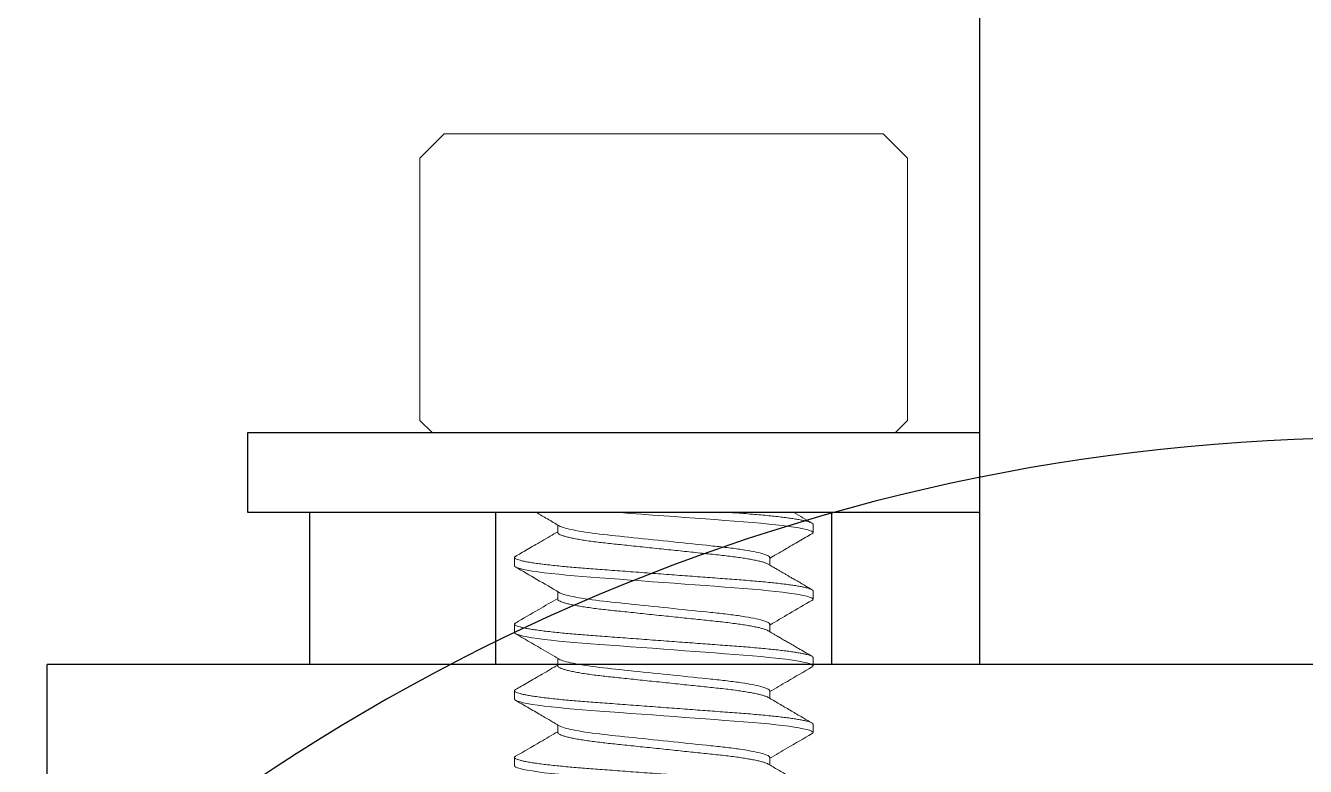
# Model space of a CAD drawing. Header units: inches. Extents: x -1 to 66.5, y -11.9 to 25.2.
# Drawn here: x 35.8876 to 36.3677, y -6.2682 to -5.9903 of the extents above; entities that cross this region are included whole.
import ezdxf

# ---------------------------------------------------------------- set-up
doc = ezdxf.new("R2010")
doc.units = ezdxf.units.IN
doc.header["$MEASUREMENT"] = 0
doc.linetypes.add('SLD-Solid', pattern=[0])
for name, color, linetype in [('Clamp', 30, 'Continuous'), ('Fastener', 134, 'Continuous'), ('Solenoid', 6, 'Continuous')]:
    doc.layers.add(name, color=color, linetype=linetype)

msp = doc.modelspace()

# ---------------------------------------------------------------- linework, layer by layer
at = {"layer": 'Clamp'}
msp.add_arc((36.39378, -6.89497), 0.75, 90, 138.67895, dxfattribs=at)
at = {"layer": 'Fastener', "linetype": 'SLD-Solid', "lineweight": 15}
for p, q in [((36.03549, -6.04012), (36.04464, -6.03097)), ((36.12699, -6.03097), (36.04464, -6.03097)), ((36.20934, -6.03097), (36.12699, -6.03097)), ((36.20934, -6.03097), (36.21849, -6.04012)), ((36.03549, -6.1384), (36.03549, -6.04012)), ((36.21849, -6.04012), (36.21849, -6.1384)), ((36.04007, -6.14297), (36.03549, -6.1384)), ((36.21849, -6.1384), (36.21392, -6.14297)), ((36.04007, -6.14297), (36.12699, -6.14297)), ((36.12699, -6.14297), (36.21392, -6.14297)), ((36.08723, -6.18047), (36.08723, -6.17766)), ((36.18299, -6.17735), (36.18299, -6.18047)), ((36.07099, -6.19297), (36.07099, -6.18985)), ((36.16675, -6.18985), (36.16675, -6.19267)), ((36.08723, -6.20547), (36.08723, -6.20266)), ((36.18299, -6.20235), (36.18299, -6.20547)), ((36.07099, -6.21797), (36.07099, -6.21485)), ((36.16675, -6.21485), (36.16675, -6.21767)), ((36.08723, -6.23047), (36.08723, -6.22766)), ((36.18299, -6.22735), (36.18299, -6.23047)), ((36.07099, -6.24297), (36.07099, -6.23985)), ((36.16675, -6.23985), (36.16675, -6.24267)), ((36.08723, -6.25547), (36.08723, -6.25265)), ((36.18299, -6.25235), (36.18299, -6.25547)), ((36.07099, -6.26797), (36.07099, -6.26485)), ((36.16675, -6.26485), (36.16675, -6.26767))]:
    msp.add_line(p, q, dxfattribs=at)
at = {"layer": 'Fastener'}
for p, q in [((35.97099, -6.17297), (35.97099, -6.14297)), ((35.97099, -6.14297), (36.24561, -6.14297)), ((36.24561, -6.17297), (35.97099, -6.17297))]:
    msp.add_line(p, q, dxfattribs=at)
at = {"layer": 'Fastener', "linetype": 'SLD-Solid', "lineweight": 15, "flags": 128}
for points in [[(36.18258, -6.18091), (36.18287, -6.18072), (36.18299, -6.18047), (36.18285, -6.18022), (36.18243, -6.17994), (36.1817, -6.17966), (36.18067, -6.17936), (36.17934, -6.17906), (36.17771, -6.17875), (36.1759, -6.17845), (36.17386, -6.17816), (36.17158, -6.17787), (36.16909, -6.17758), (36.16641, -6.17729), (36.16339, -6.177), (36.16022, -6.17672), (36.15692, -6.17645), (36.15352, -6.1762), (36.14995, -6.17593), (36.1462, -6.17565), (36.14253, -6.17538), (36.13874, -6.1751), (36.13488, -6.17481), (36.13095, -6.17452), (36.12699, -6.17422), (36.1228, -6.17391), (36.11864, -6.1736), (36.11455, -6.1733), (36.11056, -6.173), (36.11019, -6.17297)], [(36.18258, -6.20591), (36.18287, -6.20572), (36.18299, -6.20547), (36.18285, -6.20522), (36.18243, -6.20494), (36.1817, -6.20466), (36.18067, -6.20436), (36.17934, -6.20406), (36.17771, -6.20375), (36.1759, -6.20345), (36.17386, -6.20316), (36.17158, -6.20287), (36.16909, -6.20258), (36.16641, -6.20229), (36.16339, -6.202), (36.16022, -6.20172), (36.15692, -6.20145), (36.15352, -6.2012), (36.14995, -6.20093), (36.1462, -6.20065), (36.14253, -6.20038), (36.13874, -6.2001), (36.13488, -6.19981), (36.13095, -6.19952), (36.12699, -6.19922), (36.1228, -6.19891), (36.11864, -6.1986), (36.11455, -6.1983), (36.11056, -6.198), (36.1067, -6.19771), (36.103, -6.19744), (36.09968, -6.19719), (36.09649, -6.19695), (36.0934, -6.1967), (36.09042, -6.19643), (36.08758, -6.19615), (36.08474, -6.19585), (36.08212, -6.19555), (36.07974, -6.19524), (36.07762, -6.19492), (36.07578, -6.19461), (36.07423, -6.19431), (36.07305, -6.19402), (36.07214, -6.19374), (36.0715, -6.19348), (36.07112, -6.19322), (36.07099, -6.19297), (36.07099, -6.19297)], [(36.18258, -6.23091), (36.18287, -6.23072), (36.18299, -6.23047), (36.18285, -6.23022), (36.18243, -6.22994), (36.1817, -6.22966), (36.18067, -6.22936), (36.17934, -6.22906), (36.17771, -6.22875), (36.1759, -6.22845), (36.17386, -6.22816), (36.17158, -6.22787), (36.16909, -6.22758), (36.16641, -6.22729), (36.16339, -6.227), (36.16022, -6.22672), (36.15692, -6.22645), (36.15352, -6.2262), (36.14995, -6.22593), (36.1462, -6.22565), (36.14253, -6.22538), (36.13874, -6.2251), (36.13488, -6.22481), (36.13095, -6.22452), (36.12699, -6.22422), (36.1228, -6.22391), (36.11864, -6.2236), (36.11455, -6.2233), (36.11056, -6.223), (36.1067, -6.22271), (36.103, -6.22244), (36.09968, -6.22219), (36.09649, -6.22195), (36.0934, -6.2217), (36.09042, -6.22143), (36.08758, -6.22116), (36.08474, -6.22085), (36.08212, -6.22055), (36.07974, -6.22024), (36.07762, -6.21992), (36.07578, -6.21961), (36.07423, -6.21931), (36.07305, -6.21902), (36.07214, -6.21874), (36.0715, -6.21848), (36.07112, -6.21822), (36.07099, -6.21797), (36.07099, -6.21797)], [(36.18258, -6.25591), (36.18287, -6.25572), (36.18299, -6.25547), (36.18285, -6.25522), (36.18243, -6.25494), (36.1817, -6.25466), (36.18067, -6.25436), (36.17934, -6.25406), (36.17771, -6.25375), (36.1759, -6.25345), (36.17386, -6.25316), (36.17158, -6.25287), (36.16909, -6.25258), (36.16641, -6.25229), (36.16339, -6.252), (36.16022, -6.25172), (36.15692, -6.25145), (36.15352, -6.2512), (36.14995, -6.25093), (36.1462, -6.25065), (36.14253, -6.25038), (36.13874, -6.2501), (36.13488, -6.24981), (36.13095, -6.24952), (36.12699, -6.24922), (36.1228, -6.24891), (36.11864, -6.2486), (36.11455, -6.2483), (36.11056, -6.248), (36.1067, -6.24771), (36.103, -6.24744), (36.09968, -6.24719), (36.09649, -6.24695), (36.0934, -6.2467), (36.09042, -6.24643), (36.08758, -6.24616), (36.08474, -6.24585), (36.08212, -6.24555), (36.07974, -6.24524), (36.07762, -6.24492), (36.07578, -6.24461), (36.07423, -6.24431), (36.07305, -6.24402), (36.07214, -6.24374), (36.0715, -6.24348), (36.07112, -6.24322), (36.07099, -6.24297), (36.07099, -6.24297)], [(36.18258, -6.28091), (36.18287, -6.28072), (36.18299, -6.28047), (36.18285, -6.28022), (36.18243, -6.27994), (36.1817, -6.27966), (36.18067, -6.27936), (36.17934, -6.27906), (36.17771, -6.27875), (36.1759, -6.27845), (36.17386, -6.27816), (36.17158, -6.27787), (36.16909, -6.27758), (36.16641, -6.27729), (36.16339, -6.277), (36.16022, -6.27672), (36.15692, -6.27645), (36.15352, -6.2762), (36.14995, -6.27593), (36.1462, -6.27565), (36.14253, -6.27538), (36.13874, -6.2751), (36.13488, -6.27481), (36.13095, -6.27452), (36.12699, -6.27422), (36.1228, -6.27391), (36.11864, -6.2736), (36.11455, -6.2733), (36.11056, -6.273), (36.1067, -6.27271), (36.103, -6.27244), (36.09968, -6.27219), (36.09649, -6.27195), (36.0934, -6.2717), (36.09042, -6.27143), (36.08758, -6.27116), (36.08474, -6.27085), (36.08212, -6.27055), (36.07974, -6.27024), (36.07762, -6.26992), (36.07578, -6.26961), (36.07423, -6.26931), (36.07305, -6.26902), (36.07214, -6.26874), (36.0715, -6.26848), (36.07112, -6.26822), (36.07099, -6.26797), (36.07099, -6.26797)]]:
    msp.add_lwpolyline(points, dxfattribs=at)
at = {"layer": 'Fastener', "linetype": 'SLD-Solid', "lineweight": 15}
for points, knots in [([(36.08779, -6.17798), (36.0863, -6.17711), (36.08344, -6.17544), (36.08058, -6.17377), (36.07922, -6.17297)], [0, 0, 0, 0, 0.2735344, 0.5226997, 0.5226997, 0.5226997, 0.5226997]), ([(36.18299, -6.17735), (36.18297, -6.17726), (36.18291, -6.17709), (36.18247, -6.17682), (36.18175, -6.17653), (36.18072, -6.17624), (36.17939, -6.17593), (36.17778, -6.17563), (36.17594, -6.17533), (36.1739, -6.17503), (36.17162, -6.17474), (36.16913, -6.17445), (36.1664, -6.17416), (36.16344, -6.17388), (36.16026, -6.1736), (36.15696, -6.17333), (36.15424, -6.17313), (36.15264, -6.17301), (36.15219, -6.17297)], [0, 0, 0, 0, 0.021662, 0.0436855, 0.0660212, 0.0886149, 0.1114084, 0.1343402, 0.1560315, 0.1777344, 0.1993942, 0.2209568, 0.2423695, 0.2648595, 0.2870678, 0.3089421, 0.33051, 0.3387077, 0.3387077, 0.3387077, 0.3387077]), ([(36.16675, -6.18985), (36.16675, -6.18942), (36.16589, -6.18893), (36.1623, -6.18789), (36.15956, -6.18735), (36.15449, -6.18659), (36.15265, -6.18635), (36.14878, -6.18588), (36.14678, -6.18567), (36.14037, -6.185), (36.13551, -6.18449), (36.1255, -6.18344), (36.12037, -6.18291), (36.11092, -6.18192), (36.10672, -6.18151), (36.09902, -6.18057), (36.09558, -6.18005), (36.09037, -6.17899), (36.08861, -6.17846), (36.08779, -6.17798)], [0, 0, 0, 0, 0.125, 0.125, 0.25, 0.25, 0.3125, 0.3125, 0.375, 0.375, 0.5, 0.5, 0.625, 0.625, 0.75, 0.75, 0.875, 0.875, 1, 1, 1, 1]), ([(36.07138, -6.18941), (36.07205, -6.18902), (36.0735, -6.18818), (36.07581, -6.18684), (36.0784, -6.18533), (36.08128, -6.18365), (36.08426, -6.18191), (36.08627, -6.18073), (36.08723, -6.18017)], [0, 0, 0, 0, 0.127459, 0.273038, 0.43669, 0.618357, 0.817973, 1, 1, 1, 1]), ([(36.16619, -6.19234), (36.16618, -6.19234), (36.16603, -6.19222), (36.16545, -6.19198), (36.16442, -6.19162), (36.16306, -6.19125), (36.16142, -6.19088), (36.15952, -6.19051), (36.15738, -6.19015), (36.15501, -6.18979), (36.15244, -6.18945), (36.1497, -6.18911), (36.14683, -6.1888), (36.14381, -6.18849), (36.14065, -6.18816), (36.13736, -6.18781), (36.13397, -6.18746), (36.1305, -6.18709), (36.12697, -6.18672), (36.12342, -6.18635), (36.11989, -6.18598), (36.11645, -6.18562), (36.11312, -6.18527), (36.10997, -6.18494), (36.107, -6.18463), (36.10418, -6.18432), (36.1015, -6.184), (36.09894, -6.18365), (36.09656, -6.18329), (36.09439, -6.18292), (36.09247, -6.18255), (36.09083, -6.18218), (36.08949, -6.18181), (36.08847, -6.18145), (36.08775, -6.18111), (36.08731, -6.18078), (36.08726, -6.18058), (36.08723, -6.18047)], [0, 0, 0, 0, 0.0011037, 0.0306617, 0.060576, 0.0907305, 0.1204632, 0.1501923, 0.1797998, 0.2091707, 0.2387189, 0.2678013, 0.2963216, 0.3248703, 0.3539772, 0.3830139, 0.4123936, 0.4420065, 0.4717374, 0.5020078, 0.5321537, 0.5620535, 0.5915919, 0.620662, 0.6486647, 0.6767023, 0.7052794, 0.7343041, 0.7642111, 0.7943614, 0.8246333, 0.8549021, 0.8850435, 0.9144055, 0.9434181, 0.9719801, 1, 1, 1, 1]), ([(36.1826, -6.18091), (36.18184, -6.18136), (36.18024, -6.18229), (36.17776, -6.18373), (36.17511, -6.18527), (36.17229, -6.18692), (36.16948, -6.18856), (36.16762, -6.18965), (36.16675, -6.19016)], [0, 0, 0, 0, 0.145434, 0.301781, 0.469006, 0.647064, 0.835911, 1, 1, 1, 1]), ([(36.18299, -6.20235), (36.18297, -6.20226), (36.18291, -6.20209), (36.18247, -6.20182), (36.18175, -6.20153), (36.18072, -6.20124), (36.17939, -6.20093), (36.17778, -6.20063), (36.17594, -6.20033), (36.1739, -6.20003), (36.17162, -6.19974), (36.16913, -6.19945), (36.1664, -6.19916), (36.16344, -6.19888), (36.16026, -6.1986), (36.15696, -6.19833), (36.15353, -6.19807), (36.14995, -6.19781), (36.14627, -6.19753), (36.14253, -6.19726), (36.13874, -6.19697), (36.13488, -6.19669), (36.13095, -6.19639), (36.12691, -6.19609), (36.1228, -6.19579), (36.11864, -6.19548), (36.11455, -6.19517), (36.11056, -6.19488), (36.1067, -6.19459), (36.10307, -6.19432), (36.09966, -6.19407), (36.09645, -6.19383), (36.09336, -6.19357), (36.09038, -6.19331), (36.08748, -6.19302), (36.0847, -6.19273), (36.08207, -6.19242), (36.07969, -6.19211), (36.07757, -6.1918), (36.07573, -6.19149), (36.07422, -6.19119), (36.07301, -6.1909), (36.0721, -6.19062), (36.07146, -6.19035), (36.07107, -6.19009), (36.07095, -6.18984), (36.07105, -6.18962), (36.07131, -6.18947), (36.07141, -6.18941)], [0, 0, 0, 0, 0.021662, 0.043686, 0.066022, 0.088616, 0.11141, 0.134342, 0.156034, 0.177737, 0.199398, 0.220961, 0.242374, 0.264864, 0.287073, 0.308947, 0.330516, 0.352339, 0.374503, 0.395667, 0.417042, 0.438577, 0.460221, 0.48192, 0.504932, 0.527878, 0.550696, 0.573322, 0.595699, 0.61777, 0.638257, 0.658614, 0.679288, 0.700253, 0.721466, 0.744181, 0.767062, 0.790044, 0.813064, 0.836056, 0.858955, 0.880405, 0.901664, 0.922686, 0.943424, 0.963839, 0.985501, 1, 1, 1, 1]), ([(36.08779, -6.20298), (36.08497, -6.20134), (36.0795, -6.19814), (36.07403, -6.19495), (36.07138, -6.19341)], [0, 0, 0, 0, 0.515851, 1, 1, 1, 1]), ([(36.16619, -6.19234), (36.16674, -6.19266), (36.16776, -6.19326), (36.16917, -6.19408), (36.17034, -6.19476), (36.17126, -6.19531), (36.17196, -6.19571), (36.17252, -6.19604), (36.17315, -6.19641), (36.17402, -6.19692), (36.17519, -6.1976), (36.17664, -6.19844), (36.17838, -6.19945), (36.1804, -6.20063), (36.18184, -6.20146), (36.1826, -6.20191)], [0, 0, 0, 0, 0.10074, 0.186625, 0.257628, 0.313728, 0.356495, 0.384119, 0.41754, 0.471645, 0.542917, 0.63137, 0.737019, 0.859887, 1, 1, 1, 1]), ([(36.16675, -6.21485), (36.16675, -6.21442), (36.16589, -6.21393), (36.1623, -6.2129), (36.15956, -6.21235), (36.1545, -6.21159), (36.15265, -6.21135), (36.14878, -6.21088), (36.14678, -6.21067), (36.14037, -6.21), (36.13551, -6.20949), (36.1255, -6.20844), (36.12037, -6.20791), (36.11092, -6.20692), (36.10672, -6.20651), (36.09902, -6.20557), (36.09559, -6.20505), (36.09037, -6.20399), (36.08861, -6.20346), (36.08779, -6.20298)], [0, 0, 0, 0, 0.125, 0.125, 0.25, 0.25, 0.3125, 0.3125, 0.375, 0.375, 0.5, 0.5, 0.625, 0.625, 0.75, 0.75, 0.875, 0.875, 1, 1, 1, 1]), ([(36.07138, -6.21441), (36.07429, -6.21272), (36.07957, -6.20965), (36.08485, -6.20656), (36.08723, -6.20517)], [0, 0, 0, 0, 0.549896, 1, 1, 1, 1]), ([(36.16619, -6.21734), (36.16618, -6.21734), (36.16603, -6.21722), (36.16545, -6.21698), (36.16442, -6.21662), (36.16306, -6.21625), (36.16142, -6.21588), (36.15952, -6.21551), (36.15738, -6.21515), (36.15501, -6.21479), (36.15244, -6.21445), (36.1497, -6.21411), (36.14683, -6.2138), (36.14381, -6.21349), (36.14065, -6.21316), (36.13736, -6.21281), (36.13397, -6.21246), (36.1305, -6.21209), (36.12697, -6.21172), (36.12342, -6.21135), (36.11989, -6.21098), (36.11645, -6.21062), (36.11312, -6.21027), (36.10997, -6.20994), (36.107, -6.20963), (36.10418, -6.20932), (36.1015, -6.209), (36.09894, -6.20865), (36.09656, -6.20829), (36.09439, -6.20792), (36.09247, -6.20755), (36.09083, -6.20718), (36.08949, -6.20681), (36.08847, -6.20645), (36.08775, -6.20611), (36.08731, -6.20578), (36.08726, -6.20558), (36.08723, -6.20547)], [0, 0, 0, 0, 0.0010211, 0.0305816, 0.0604983, 0.0906554, 0.1203905, 0.1501221, 0.179732, 0.2091053, 0.238656, 0.2677408, 0.2962634, 0.3248145, 0.3539238, 0.3829629, 0.412345, 0.4419604, 0.4716938, 0.5019667, 0.532115, 0.5620173, 0.5915582, 0.6206306, 0.6486357, 0.6766756, 0.705255, 0.7342821, 0.7641916, 0.7943444, 0.8246187, 0.8548902, 0.885034, 0.9143984, 0.9434134, 0.9719777, 1, 1, 1, 1]), ([(36.1826, -6.20591), (36.17978, -6.20755), (36.1745, -6.21063), (36.16922, -6.21372), (36.16675, -6.21516)], [0, 0, 0, 0, 0.533694, 1, 1, 1, 1]), ([(36.18299, -6.22735), (36.18297, -6.22726), (36.18291, -6.22709), (36.18247, -6.22682), (36.18175, -6.22653), (36.18072, -6.22624), (36.17939, -6.22593), (36.17778, -6.22563), (36.17594, -6.22533), (36.1739, -6.22503), (36.17162, -6.22474), (36.16913, -6.22445), (36.1664, -6.22416), (36.16344, -6.22388), (36.16026, -6.2236), (36.15696, -6.22333), (36.15353, -6.22307), (36.14995, -6.22281), (36.14627, -6.22253), (36.14253, -6.22226), (36.13874, -6.22197), (36.13488, -6.22169), (36.13095, -6.22139), (36.12691, -6.22109), (36.1228, -6.22079), (36.11864, -6.22048), (36.11455, -6.22017), (36.11056, -6.21988), (36.1067, -6.21959), (36.10307, -6.21932), (36.09966, -6.21907), (36.09645, -6.21883), (36.09336, -6.21857), (36.09038, -6.21831), (36.08748, -6.21802), (36.0847, -6.21773), (36.08207, -6.21742), (36.07969, -6.21711), (36.07757, -6.2168), (36.07573, -6.21649), (36.07422, -6.21619), (36.07301, -6.2159), (36.0721, -6.21562), (36.07146, -6.21535), (36.07107, -6.21509), (36.07095, -6.21484), (36.07105, -6.21462), (36.07131, -6.21447), (36.07141, -6.21441)], [0, 0, 0, 0, 0.021664, 0.043689, 0.066026, 0.088621, 0.111416, 0.13435, 0.156042, 0.177747, 0.199408, 0.220972, 0.242386, 0.264878, 0.287088, 0.308963, 0.330533, 0.352357, 0.374522, 0.395687, 0.417063, 0.4386, 0.460245, 0.481945, 0.504958, 0.527906, 0.550725, 0.573352, 0.59573, 0.617802, 0.63829, 0.658649, 0.679323, 0.700289, 0.721503, 0.74422, 0.767102, 0.790086, 0.813107, 0.8361, 0.859, 0.880451, 0.901711, 0.922734, 0.943473, 0.963889, 0.985553, 1, 1, 1, 1]), ([(36.16619, -6.21734), (36.16659, -6.21757), (36.16734, -6.21801), (36.16839, -6.21863), (36.16931, -6.21916), (36.17009, -6.21962), (36.17079, -6.22003), (36.17151, -6.22045), (36.1725, -6.22103), (36.17384, -6.22181), (36.17559, -6.22283), (36.17765, -6.22403), (36.18003, -6.22541), (36.18171, -6.22639), (36.1826, -6.22691)], [0, 0, 0, 0, 0.0726126, 0.1368827, 0.1927979, 0.2403477, 0.2796129, 0.3211904, 0.3723655, 0.4601493, 0.5667815, 0.6922831, 0.8366798, 1, 1, 1, 1]), ([(36.08779, -6.22798), (36.08549, -6.22663), (36.08002, -6.22344), (36.07454, -6.22025), (36.07138, -6.21841)], [0, 0, 0, 0, 0.422079, 1, 1, 1, 1]), ([(36.07138, -6.23941), (36.0721, -6.23899), (36.07362, -6.23811), (36.07602, -6.23671), (36.07864, -6.23519), (36.08149, -6.23352), (36.08438, -6.23184), (36.08632, -6.2307), (36.08723, -6.23017)], [0, 0, 0, 0, 0.1366309, 0.2877085, 0.4531892, 0.6330276, 0.827174, 1, 1, 1, 1]), ([(36.16619, -6.24234), (36.16618, -6.24234), (36.16603, -6.24222), (36.16545, -6.24198), (36.16442, -6.24162), (36.16306, -6.24125), (36.16142, -6.24088), (36.15952, -6.24051), (36.15738, -6.24015), (36.15501, -6.23979), (36.15244, -6.23945), (36.1497, -6.23911), (36.14683, -6.2388), (36.14381, -6.23849), (36.14065, -6.23816), (36.13736, -6.23781), (36.13397, -6.23746), (36.1305, -6.23709), (36.12697, -6.23672), (36.12342, -6.23635), (36.11989, -6.23598), (36.11645, -6.23562), (36.11312, -6.23527), (36.10997, -6.23494), (36.107, -6.23463), (36.10418, -6.23432), (36.1015, -6.234), (36.09894, -6.23365), (36.09656, -6.23329), (36.09439, -6.23292), (36.09247, -6.23255), (36.09083, -6.23218), (36.08949, -6.23181), (36.08847, -6.23145), (36.08775, -6.23111), (36.08731, -6.23078), (36.08726, -6.23058), (36.08723, -6.23047)], [0, 0, 0, 0, 0.001056, 0.030616, 0.060531, 0.090687, 0.120421, 0.150152, 0.179761, 0.209133, 0.238683, 0.267767, 0.296288, 0.324838, 0.353947, 0.382985, 0.412366, 0.44198, 0.471712, 0.501984, 0.532132, 0.562033, 0.591573, 0.620644, 0.648648, 0.676687, 0.705265, 0.734291, 0.7642, 0.794352, 0.824625, 0.854895, 0.885038, 0.914401, 0.943415, 0.971979, 1, 1, 1, 1]), ([(36.16675, -6.23985), (36.16675, -6.23942), (36.16589, -6.23893), (36.1623, -6.2379), (36.15956, -6.23735), (36.1545, -6.23659), (36.15265, -6.23635), (36.14878, -6.23588), (36.14678, -6.23567), (36.14037, -6.235), (36.13551, -6.23449), (36.1255, -6.23344), (36.12037, -6.23291), (36.11092, -6.23192), (36.10672, -6.23151), (36.09902, -6.23057), (36.09559, -6.23005), (36.09037, -6.22899), (36.08861, -6.22846), (36.08779, -6.22798)], [0, 0, 0, 0, 0.125, 0.125, 0.25, 0.25, 0.3125, 0.3125, 0.375, 0.375, 0.5, 0.5, 0.625, 0.625, 0.75, 0.75, 0.875, 0.875, 1, 1, 1, 1]), ([(36.18261, -6.23091), (36.17953, -6.2327), (36.17424, -6.23578), (36.16896, -6.23887), (36.16675, -6.24016)], [0, 0, 0, 0, 0.58233, 1, 1, 1, 1]), ([(36.18299, -6.25235), (36.18297, -6.25226), (36.18291, -6.25209), (36.18247, -6.25182), (36.18175, -6.25153), (36.18072, -6.25124), (36.17939, -6.25093), (36.17778, -6.25063), (36.17594, -6.25033), (36.1739, -6.25003), (36.17162, -6.24974), (36.16913, -6.24945), (36.1664, -6.24916), (36.16344, -6.24888), (36.16026, -6.2486), (36.15696, -6.24833), (36.15353, -6.24807), (36.14995, -6.24781), (36.14627, -6.24753), (36.14253, -6.24726), (36.13874, -6.24697), (36.13488, -6.24669), (36.13095, -6.24639), (36.12691, -6.24609), (36.1228, -6.24579), (36.11864, -6.24548), (36.11455, -6.24517), (36.11056, -6.24488), (36.1067, -6.24459), (36.10307, -6.24432), (36.09966, -6.24407), (36.09645, -6.24383), (36.09336, -6.24357), (36.09038, -6.24331), (36.08748, -6.24302), (36.0847, -6.24273), (36.08207, -6.24242), (36.07969, -6.24211), (36.07757, -6.2418), (36.07573, -6.24149), (36.07422, -6.24119), (36.07301, -6.2409), (36.0721, -6.24062), (36.07146, -6.24035), (36.07107, -6.24009), (36.07095, -6.23984), (36.07105, -6.23962), (36.07131, -6.23947), (36.07141, -6.23941)], [0, 0, 0, 0, 0.021665, 0.043691, 0.06603, 0.088627, 0.111423, 0.134358, 0.156052, 0.177758, 0.199421, 0.220986, 0.242402, 0.264895, 0.287106, 0.308983, 0.330554, 0.35238, 0.374546, 0.395713, 0.41709, 0.438628, 0.460275, 0.481976, 0.504991, 0.52794, 0.55076, 0.573389, 0.595768, 0.617842, 0.638331, 0.658691, 0.679367, 0.700335, 0.72155, 0.744268, 0.767151, 0.790137, 0.813159, 0.836154, 0.859056, 0.880508, 0.901769, 0.922793, 0.943534, 0.963952, 0.985616, 1, 1, 1, 1]), ([(36.08779, -6.25298), (36.08745, -6.25278), (36.08666, -6.25232), (36.08533, -6.25154), (36.08371, -6.25059), (36.0818, -6.24948), (36.07961, -6.2482), (36.07712, -6.24675), (36.07435, -6.24514), (36.0724, -6.24401), (36.07138, -6.24341)], [0, 0, 0, 0, 0.06359, 0.144676, 0.24328, 0.359424, 0.493133, 0.644442, 0.813383, 1, 1, 1, 1]), ([(36.16619, -6.24234), (36.16756, -6.24314), (36.17029, -6.24474), (36.17439, -6.24713), (36.1785, -6.24952), (36.18124, -6.25112), (36.18261, -6.25191)], [0, 0, 0, 0, 0.2495101, 0.4993295, 0.7494846, 1, 1, 1, 1]), ([(36.07138, -6.26441), (36.07446, -6.26262), (36.07974, -6.25955), (36.08502, -6.25646), (36.08723, -6.25517)], [0, 0, 0, 0, 0.582232, 1, 1, 1, 1]), ([(36.16619, -6.26734), (36.16618, -6.26734), (36.16603, -6.26722), (36.16545, -6.26698), (36.16442, -6.26662), (36.16306, -6.26625), (36.16142, -6.26588), (36.15952, -6.26551), (36.15738, -6.26515), (36.15501, -6.26479), (36.15244, -6.26445), (36.1497, -6.26411), (36.14683, -6.2638), (36.14381, -6.26349), (36.14065, -6.26316), (36.13736, -6.26281), (36.13397, -6.26246), (36.1305, -6.26209), (36.12697, -6.26172), (36.12342, -6.26135), (36.11989, -6.26098), (36.11645, -6.26062), (36.11312, -6.26027), (36.10997, -6.25994), (36.107, -6.25963), (36.10418, -6.25932), (36.1015, -6.259), (36.09894, -6.25865), (36.09656, -6.25829), (36.09439, -6.25792), (36.09247, -6.25755), (36.09083, -6.25718), (36.08949, -6.25681), (36.08847, -6.25645), (36.08775, -6.25611), (36.08731, -6.25578), (36.08726, -6.25558), (36.08723, -6.25547)], [0, 0, 0, 0, 0.0013524, 0.0309032, 0.0608099, 0.090957, 0.1206823, 0.150404, 0.1800041, 0.2093676, 0.2389086, 0.2679837, 0.2964969, 0.3250385, 0.3541381, 0.3831676, 0.41254, 0.4421455, 0.471869, 0.5021319, 0.5322702, 0.5621626, 0.5916936, 0.6207565, 0.6487522, 0.6767829, 0.7053528, 0.7343703, 0.7642699, 0.7944126, 0.8246769, 0.8549383, 0.8850722, 0.9144268, 0.9434322, 0.971987, 1, 1, 1, 1]), ([(36.16675, -6.26485), (36.16675, -6.26442), (36.16589, -6.26393), (36.1623, -6.2629), (36.15956, -6.26235), (36.1545, -6.26159), (36.15265, -6.26135), (36.14878, -6.26088), (36.14678, -6.26067), (36.14037, -6.26), (36.13551, -6.25949), (36.1255, -6.25844), (36.12037, -6.25791), (36.11092, -6.25692), (36.10672, -6.25651), (36.09903, -6.25557), (36.09559, -6.25505), (36.09037, -6.25399), (36.08861, -6.25346), (36.08779, -6.25298)], [0, 0, 0, 0, 0.125, 0.125, 0.25, 0.25, 0.3125, 0.3125, 0.375, 0.375, 0.5, 0.5, 0.625, 0.625, 0.75, 0.75, 0.875, 0.875, 1, 1, 1, 1]), ([(36.18261, -6.25591), (36.17953, -6.2577), (36.17424, -6.26078), (36.16896, -6.26387), (36.16675, -6.26516)], [0, 0, 0, 0, 0.582331, 1, 1, 1, 1]), ([(36.18299, -6.27735), (36.18297, -6.27726), (36.18291, -6.27709), (36.18247, -6.27682), (36.18175, -6.27653), (36.18072, -6.27624), (36.17939, -6.27593), (36.17778, -6.27563), (36.17594, -6.27533), (36.1739, -6.27503), (36.17162, -6.27474), (36.16913, -6.27445), (36.1664, -6.27416), (36.16344, -6.27388), (36.16026, -6.2736), (36.15696, -6.27333), (36.15353, -6.27307), (36.14995, -6.27281), (36.14627, -6.27253), (36.14253, -6.27226), (36.13874, -6.27197), (36.13488, -6.27169), (36.13095, -6.27139), (36.12691, -6.27109), (36.1228, -6.27079), (36.11864, -6.27048), (36.11455, -6.27017), (36.11056, -6.26988), (36.1067, -6.26959), (36.10307, -6.26932), (36.09966, -6.26907), (36.09645, -6.26883), (36.09336, -6.26857), (36.09038, -6.26831), (36.08748, -6.26802), (36.0847, -6.26773), (36.08207, -6.26742), (36.07969, -6.26711), (36.07757, -6.2668), (36.07573, -6.26649), (36.07422, -6.26619), (36.07301, -6.2659), (36.0721, -6.26562), (36.07146, -6.26535), (36.07107, -6.26509), (36.07095, -6.26484), (36.07105, -6.26462), (36.07131, -6.26447), (36.07141, -6.26441)], [0, 0, 0, 0, 0.021663, 0.043688, 0.066026, 0.088621, 0.111416, 0.134349, 0.156042, 0.177746, 0.199408, 0.220972, 0.242386, 0.264877, 0.287087, 0.308963, 0.330532, 0.352356, 0.374521, 0.395687, 0.417062, 0.438599, 0.460244, 0.481944, 0.504957, 0.527905, 0.550723, 0.573351, 0.595728, 0.617801, 0.638289, 0.658647, 0.679322, 0.700288, 0.721502, 0.744218, 0.7671, 0.790084, 0.813105, 0.836098, 0.858998, 0.880449, 0.901709, 0.922732, 0.943471, 0.963887, 0.985551, 1, 1, 1, 1]), ([(36.1662, -6.26734), (36.16743, -6.26806), (36.16997, -6.26955), (36.17346, -6.27159), (36.17669, -6.27347), (36.17961, -6.27517), (36.18159, -6.27632), (36.1826, -6.27691)], [0, 0, 0, 0, 0.225404, 0.466834, 0.636951, 0.814603, 1, 1, 1, 1])]:
    msp.add_open_spline(points, degree=3, knots=knots, dxfattribs=at)
msp.add_open_spline([(36.17584, -6.17297), (36.17809, -6.17429), (36.18035, -6.1756), (36.1826, -6.17691)], degree=3, dxfattribs=at)
at = {"layer": 'Solenoid'}
for p, q in [((36.24561, -6.22997), (36.24561, -5.55997)), ((36.24561, -6.17297), (35.99419, -6.17297)), ((35.99419, -6.22997), (35.99419, -6.17297)), ((36.06399, -6.22997), (36.06399, -6.17297)), ((36.18999, -6.17297), (36.06399, -6.17297)), ((36.18999, -6.22997), (36.18999, -6.17297)), ((37.14569, -6.22997), (35.89569, -6.22997)), ((35.89569, -6.72997), (35.89569, -6.22997))]:
    msp.add_line(p, q, dxfattribs=at)

doc.saveas('drawing.dxf')
